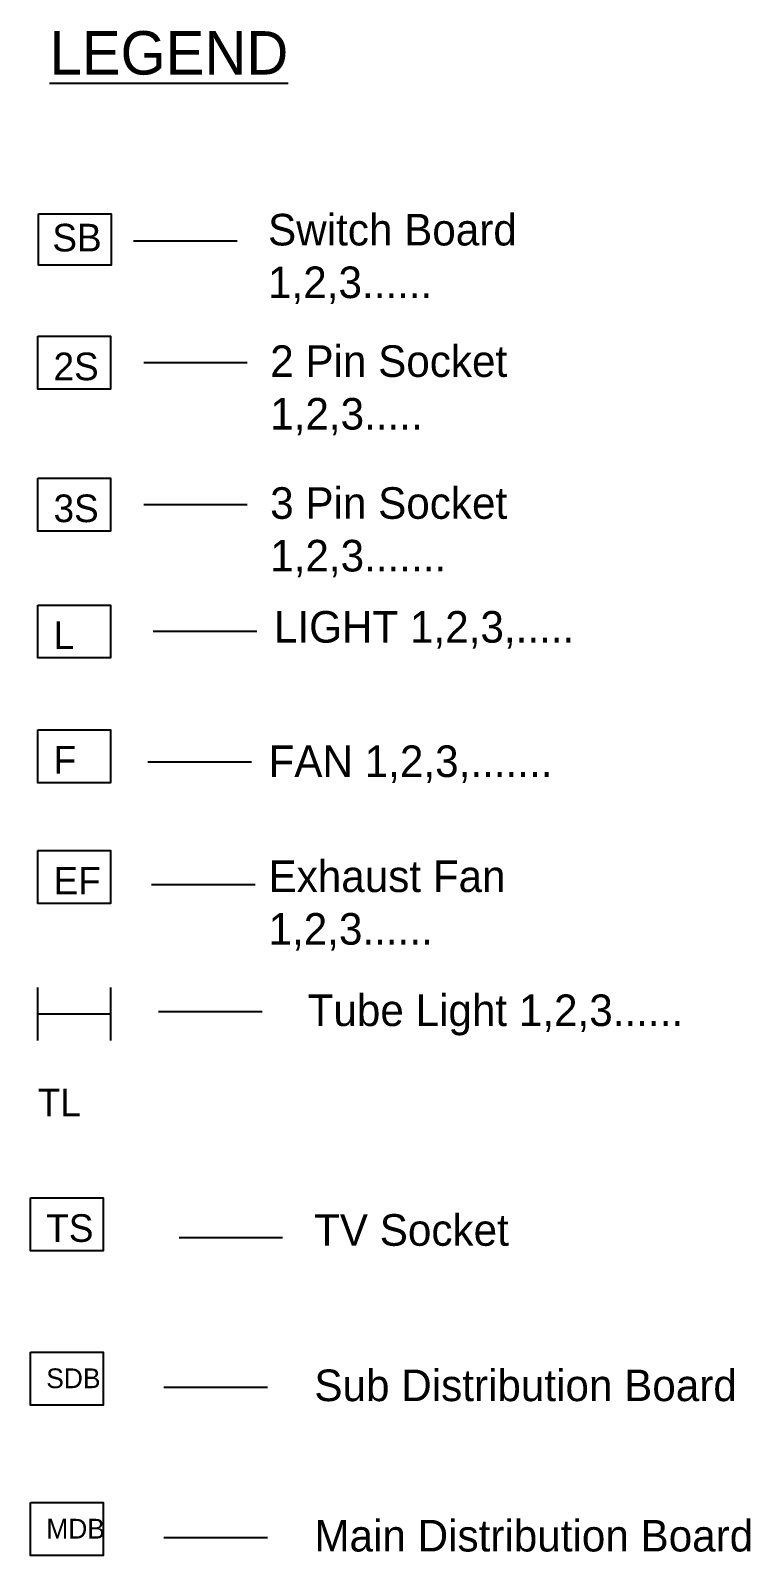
# Model space of a CAD drawing. Header units: inches. Extents: x -314 to 8022, y -1040 to 1104.
# Drawn here: x 1907.2 to 2089.7, y 387.4 to 773.7 of the extents above; entities that cross this region are included whole.
import ezdxf

# ---------------------------------------------------------------- set-up
doc = ezdxf.new("R2010")
doc.units = ezdxf.units.IN
doc.header["$MEASUREMENT"] = 0

msp = doc.modelspace()

# ---------------------------------------------------------------- linework, layer by layer
for p, q in [((1933.31, 720.45), (1959.56, 720.45)), ((1935.91, 689.57), (1962.16, 689.57)), ((1935.91, 653.62), (1962.16, 653.62)), ((1938.32, 621.53), (1964.58, 621.53)), ((1936.95, 588.47), (1963.2, 588.47)), ((1937.92, 557.4), (1964.17, 557.4)), ((1909.06, 517.84), (1909.06, 531.27)), ((1927.46, 531.27), (1927.46, 517.84)), ((1909.06, 524.56), (1927.46, 524.56)), ((1939.64, 525.16), (1965.89, 525.16)), ((1944.87, 467.96), (1971.12, 467.96)), ((1941.03, 430.05), (1967.28, 430.05)), ((1941.03, 391.95), (1967.28, 391.95))]:
    msp.add_line(p, q)
for points in [[(1909.25, 727.27), (1927.64, 727.27), (1927.64, 714.26), (1909.25, 714.26)], [(1909.06, 696.23), (1927.46, 696.23), (1927.46, 682.81), (1909.06, 682.81)], [(1909.06, 660.29), (1927.46, 660.29), (1927.46, 646.86), (1909.06, 646.86)], [(1909.06, 628.16), (1927.46, 628.16), (1927.46, 614.74), (1909.06, 614.74)], [(1909.06, 596.55), (1927.46, 596.55), (1927.46, 583.13), (1909.06, 583.13)], [(1909.06, 565.97), (1927.46, 565.97), (1927.46, 552.54), (1909.06, 552.54)], [(1907.23, 477.97), (1925.62, 477.97), (1925.62, 464.54), (1907.23, 464.54)], [(1907.23, 438.9), (1925.62, 438.9), (1925.62, 425.48), (1907.23, 425.48)], [(1907.23, 400.81), (1925.62, 400.81), (1925.62, 387.38), (1907.23, 387.38)]]:
    msp.add_lwpolyline(points, close=True)

# ---------------------------------------------------------------- texts
at = {"attachment_point": 1}
for s, insert, char_height, width in [('{\\LLEGEND}', (1912.06, 773.53), 11, 408.9073), ('Switch Board 1,2,3......', (1967.42, 727.24), 8, 89.818), ('SB', (1912.77, 724.72), 7, 12.9288), ('2S', (1913.06, 692.1), 7, 14.4008), ('2 Pin Socket 1,2,3.....', (1967.96, 693.94), 8, 90.7986), ('3 Pin Socket 1,2,3.......', (1967.96, 657.99), 8, 90.7986), ('3S', (1913.06, 656.15), 7, 14.4008), ('LIGHT 1,2,3,.....', (1968.91, 626.62), 8, 90.7986), ('L', (1913.06, 624.03), 7, 14.4008), ('F', (1913.06, 592.42), 7, 14.4008), ('FAN 1,2,3,.......', (1967.54, 592.58), 8, 90.7986), ('EF', (1913.06, 561.83), 7, 14.4008), ('Exhaust Fan 1,2,3......', (1967.54, 563.45), 8, 90.7986), ('Tube Light 1,2,3......', (1977.44, 529.5), 8, 90.7986), ('TL', (1909.06, 505.65), 7, 21.4279), ('TS', (1911.22, 473.83), 7, 14.4008), ('TV Socket', (1979.08, 473.84), 8, 90.7986), ('SDB', (1911.22, 434.77), 5, 30.673), ('Sub Distribution Board', (1979.16, 434.49), 8, 167.0745), ('MDB', (1911.22, 396.67), 5, 30.673), ('Main Distribution Board', (1979.16, 396.4), 8, 167.0745)]:
    msp.add_mtext(s, dxfattribs=dict(at, insert=insert, char_height=char_height, width=width))

doc.saveas('drawing.dxf')
